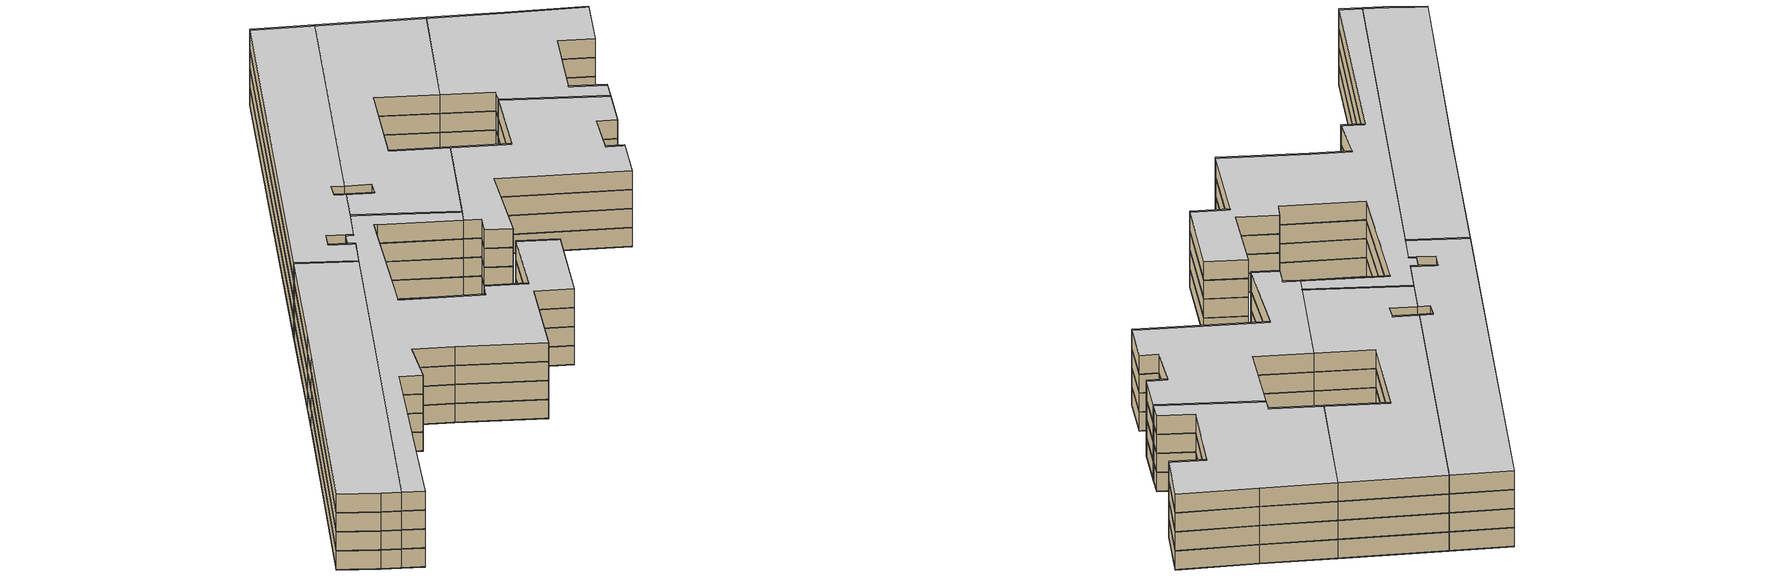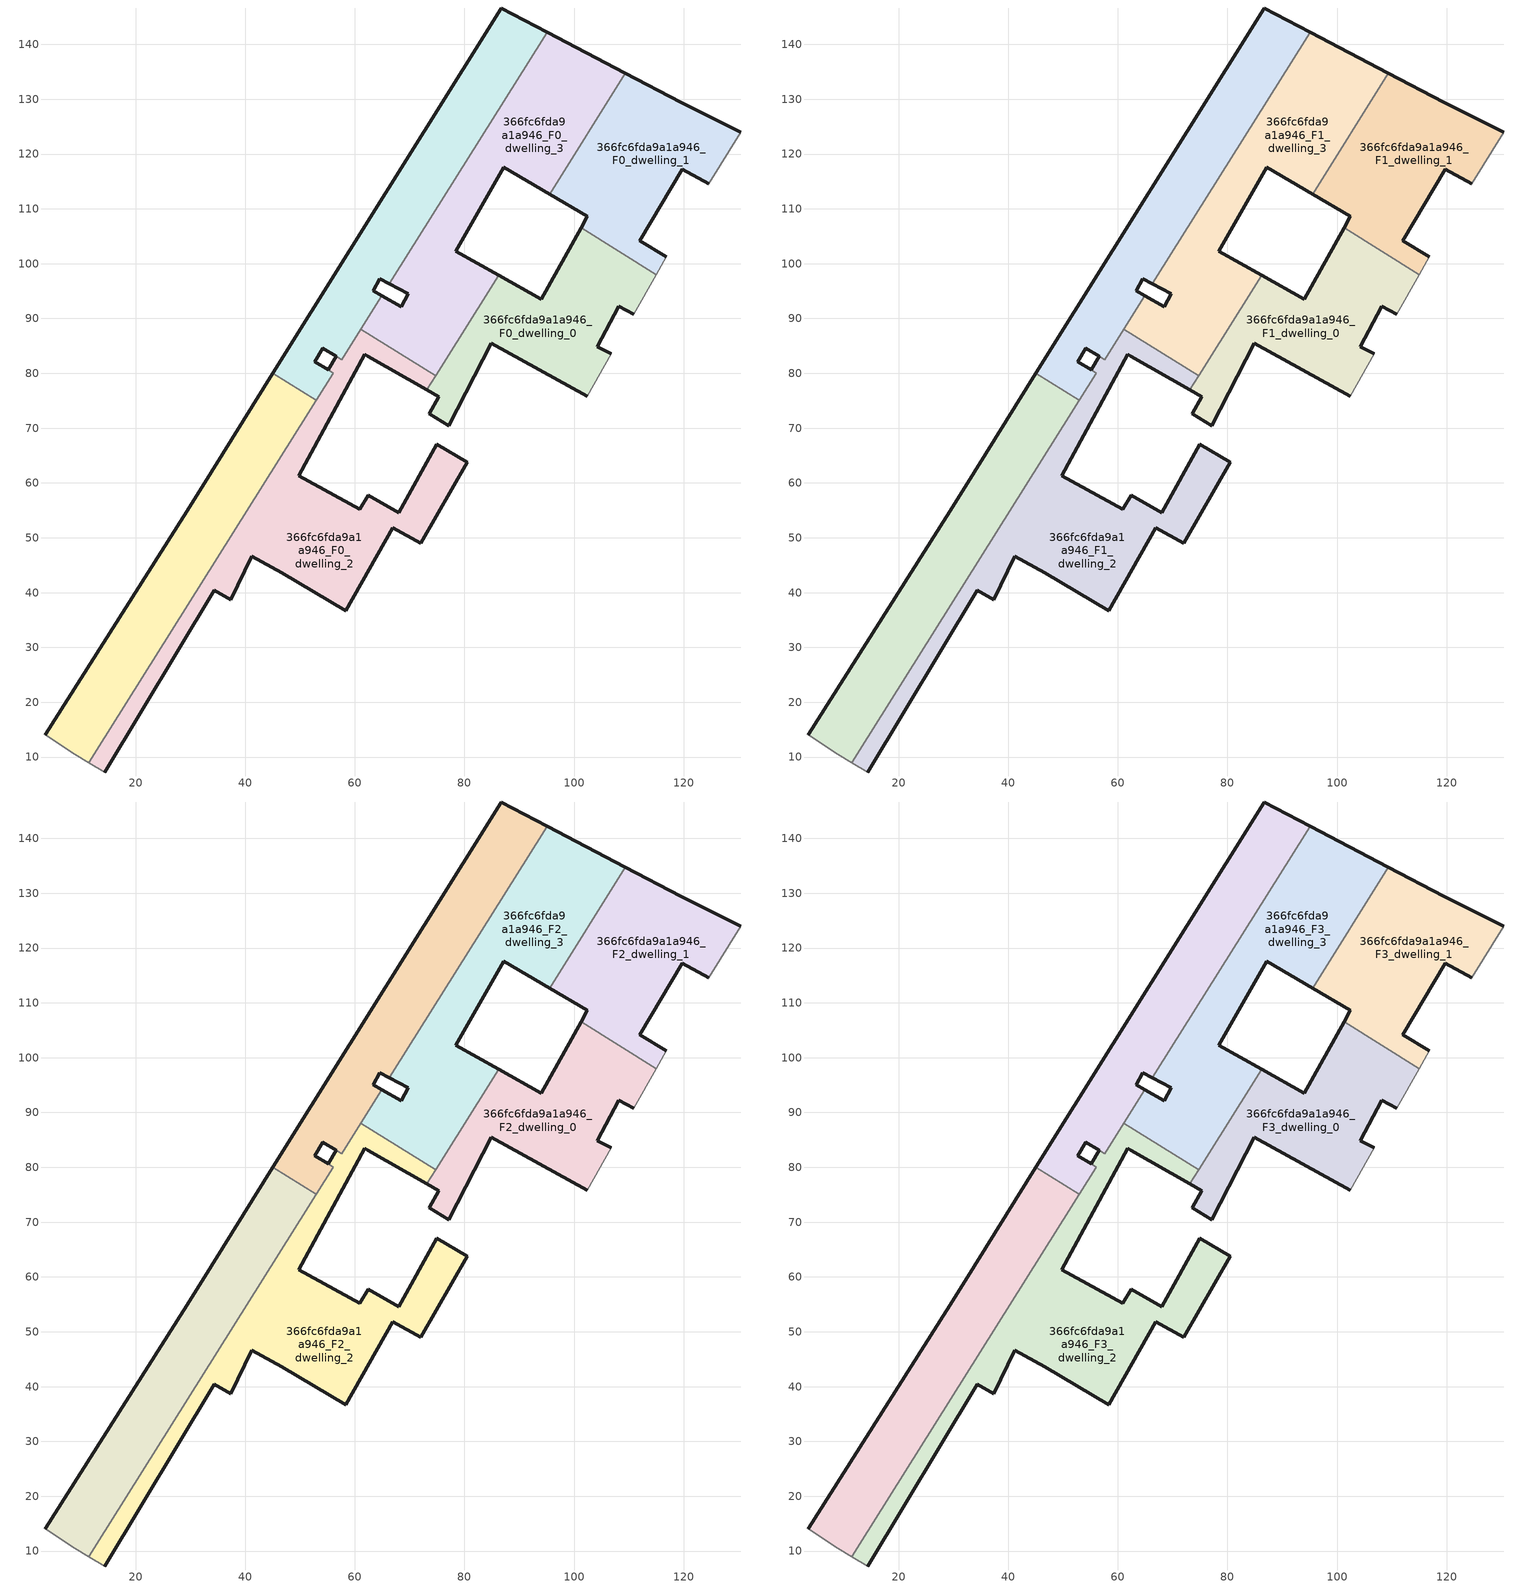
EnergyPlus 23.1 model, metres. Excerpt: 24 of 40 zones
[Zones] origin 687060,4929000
366fc6fda9a1a946_F0_dwelling_0
 floor ground (EU_floor_Construction): 102.37,75.82 106.75,83.54 104.24,84.87 108.16,92.24 110.87,90.8 114.95,97.99 101.26,106.58 93.97,93.53 86.23,97.88 73.11,76.96 75.34,75.68 73.54,72.61 77.11,70.46 84.87,85.52 z0
 wall outside (EU_wall_Construction): 102.37,75.82 84.87,85.52 77.11,70.46 73.54,72.61 75.34,75.68 73.11,76.96 / 86.23,97.88 93.97,93.53 101.26,106.58 / 110.87,90.8 108.16,92.24 104.24,84.87 106.75,83.54 z0:3
 wall adiabatic (EU_wall_Construction): 106.75,83.54 102.37,75.82 / 114.95,97.99 110.87,90.8 z0:3
 wall to 366fc6fda9a1a946_F0_dwelling_1 (EU_wall_Construction): 101.26,106.58 114.95,97.99 z0:3
 wall to 366fc6fda9a1a946_F0_dwelling_3 (EU_wall_Construction): 74.73,79.53 86.23,97.88 z0:3
 wall to 366fc6fda9a1a946_F0_dwelling_2 (EU_wall_Construction): 73.11,76.96 74.73,79.53 z0:3
366fc6fda9a1a946_F0_dwelling_1
 floor ground (EU_floor_Construction): 116.81,101.26 112.01,104.16 119.75,117.23 124.56,114.54 130.36,123.94 119.48,129.44 109.36,134.75 95.53,112.69 102.41,108.63 101.26,106.58 114.95,97.99 z0
 wall outside (EU_wall_Construction): 101.26,106.58 102.41,108.63 95.53,112.69 / 109.36,134.75 119.48,129.44 130.36,123.94 / 124.56,114.54 119.75,117.23 112.01,104.16 116.81,101.26 z0:3
 wall adiabatic (EU_wall_Construction): 116.81,101.26 114.95,97.99 / 130.36,123.94 124.56,114.54 z0:3
 wall to 366fc6fda9a1a946_F0_dwelling_3 (EU_wall_Construction): 95.53,112.69 109.36,134.75 z0:3
366fc6fda9a1a946_F0_dwelling_2
 floor ground (EU_floor_Construction): 58.32,36.71 66.91,51.87 72.06,49 80.48,63.76 74.99,67.01 68.05,54.58 62.5,57.72 60.9,55.23 49.74,61.33 61.83,83.43 62.35,83.13 73.11,76.96 74.73,79.53 61.12,88.07 57.62,82.49 56.65,83.08 55.15,80.62 56.09,80.05 11.51,8.98 14.43,7.28 34.36,40.42 37.41,38.66 41.25,46.64 46.72,43.63 z0
 wall outside (EU_wall_Construction): 55.15,80.62 56.65,83.08 / 73.11,76.96 62.35,83.13 61.83,83.43 49.74,61.33 60.9,55.23 62.5,57.72 68.05,54.58 74.99,67.01 80.48,63.76 72.06,49 66.91,51.87 58.32,36.71 46.72,43.63 41.25,46.64 37.41,38.66 34.36,40.42 14.43,7.28 z0:3
 wall adiabatic (EU_wall_Construction): 14.43,7.28 11.51,8.98 z0:3
 wall to 366fc6fda9a1a946_F0_dwelling_5 (EU_wall_Construction): 56.65,83.08 57.62,82.49 61.12,88.07 / 52.96,75.06 56.09,80.05 55.15,80.62 z0:3
 wall to 366fc6fda9a1a946_F0_dwelling_3 (EU_wall_Construction): 61.12,88.07 74.73,79.53 z0:3
 wall to 366fc6fda9a1a946_F0_dwelling_4 (EU_wall_Construction): 11.51,8.98 52.96,75.06 z0:3
366fc6fda9a1a946_F0_dwelling_3
 floor ground (EU_floor_Construction): 86.23,97.88 78.42,102.26 87.21,117.59 95.53,112.69 109.36,134.75 95.09,142.23 66.29,96.32 69.71,94.49 68.5,92.12 64.94,94.16 61.12,88.07 74.73,79.53 z0
 wall outside (EU_wall_Construction): 64.94,94.16 68.5,92.12 69.71,94.49 66.29,96.32 / 95.09,142.23 109.36,134.75 / 95.53,112.69 87.21,117.59 78.42,102.26 86.23,97.88 z0:3
 wall to 366fc6fda9a1a946_F0_dwelling_5 (EU_wall_Construction): 66.29,96.32 95.09,142.23 / 61.12,88.07 64.94,94.16 z0:3
366fc6fda9a1a946_F0_dwelling_4
 floor ground (EU_floor_Construction): 11.51,8.98 52.96,75.06 45.08,80.01 32.15,59.32 28.82,53.95 3.58,14.1 8.92,10.49 z0
 wall outside (EU_wall_Construction): 3.58,14.1 28.82,53.95 32.15,59.32 45.08,80.01 z0:3
 wall adiabatic (EU_wall_Construction): 11.51,8.98 8.92,10.49 3.58,14.1 z0:3
 wall to 366fc6fda9a1a946_F0_dwelling_5 (EU_wall_Construction): 45.08,80.01 52.96,75.06 z0:3
366fc6fda9a1a946_F0_dwelling_5
 floor ground (EU_floor_Construction): 64.94,94.16 63.37,95.07 64.52,97.26 66.29,96.32 95.09,142.23 86.71,146.63 45.08,80.01 52.96,75.06 56.09,80.05 52.66,82.14 54.16,84.61 57.62,82.49 z0
 wall outside (EU_wall_Construction): 45.08,80.01 86.71,146.63 95.09,142.23 / 66.29,96.32 64.52,97.26 63.37,95.07 64.94,94.16 / 56.64,83.09 54.16,84.61 52.66,82.14 55.15,80.63 z0:3; 56.64,83.09,3 56.65,83.08,0 56.64,83.09,0
366fc6fda9a1a946_F1_dwelling_0
 floor to 366fc6fda9a1a946_F0_dwelling_0 (EU_floor_Construction): 102.37,75.82 106.75,83.54 104.24,84.87 108.16,92.24 110.87,90.8 114.95,97.99 101.26,106.58 93.97,93.53 86.23,97.88 73.11,76.96 75.34,75.68 73.54,72.61 77.11,70.46 84.87,85.52 z3
 wall outside (EU_wall_Construction): 102.37,75.82 84.87,85.52 77.11,70.46 73.54,72.61 75.34,75.68 73.11,76.96 / 86.23,97.88 93.97,93.53 101.26,106.58 / 110.87,90.8 108.16,92.24 104.24,84.87 106.75,83.54 z3:6
 wall adiabatic (EU_wall_Construction): 106.75,83.54 102.37,75.82 / 114.95,97.99 110.87,90.8 z3:6
 wall to 366fc6fda9a1a946_F1_dwelling_1 (EU_wall_Construction): 101.26,106.58 114.95,97.99 z3:6
 wall to 366fc6fda9a1a946_F1_dwelling_3 (EU_wall_Construction): 74.73,79.53 86.23,97.88 z3:6
 wall to 366fc6fda9a1a946_F1_dwelling_2 (EU_wall_Construction): 73.11,76.96 74.73,79.53 z3:6
366fc6fda9a1a946_F1_dwelling_1
 floor to 366fc6fda9a1a946_F0_dwelling_1 (EU_floor_Construction): 116.81,101.26 112.01,104.16 119.75,117.23 124.56,114.54 130.36,123.94 119.48,129.44 109.36,134.75 95.53,112.69 102.41,108.63 101.26,106.58 114.95,97.99 z3
 wall outside (EU_wall_Construction): 101.26,106.58 102.41,108.63 95.53,112.69 / 109.36,134.75 119.48,129.44 130.36,123.94 / 124.56,114.54 119.75,117.23 112.01,104.16 116.81,101.26 z3:6
 wall adiabatic (EU_wall_Construction): 116.81,101.26 114.95,97.99 / 130.36,123.94 124.56,114.54 z3:6
 wall to 366fc6fda9a1a946_F1_dwelling_3 (EU_wall_Construction): 95.53,112.69 109.36,134.75 z3:6
366fc6fda9a1a946_F1_dwelling_2
 floor to 366fc6fda9a1a946_F0_dwelling_2 (EU_floor_Construction): 58.32,36.71 66.91,51.87 72.06,49 80.48,63.76 74.99,67.01 68.05,54.58 62.5,57.72 60.9,55.23 49.74,61.33 61.83,83.43 62.35,83.13 73.11,76.96 74.73,79.53 61.12,88.07 57.62,82.49 56.65,83.08 55.15,80.62 56.09,80.05 11.51,8.98 14.43,7.28 34.36,40.42 37.41,38.66 41.25,46.64 46.72,43.63 z3
 wall outside (EU_wall_Construction): 55.15,80.62 56.65,83.08 / 73.11,76.96 62.35,83.13 61.83,83.43 49.74,61.33 60.9,55.23 62.5,57.72 68.05,54.58 74.99,67.01 80.48,63.76 72.06,49 66.91,51.87 58.32,36.71 46.72,43.63 41.25,46.64 37.41,38.66 34.36,40.42 14.43,7.28 z3:6
 wall adiabatic (EU_wall_Construction): 14.43,7.28 11.51,8.98 z3:6
 wall to 366fc6fda9a1a946_F1_dwelling_5 (EU_wall_Construction): 56.65,83.08 57.62,82.49 61.12,88.07 / 52.96,75.06 56.09,80.05 55.15,80.62 z3:6
 wall to 366fc6fda9a1a946_F1_dwelling_3 (EU_wall_Construction): 61.12,88.07 74.73,79.53 z3:6
 wall to 366fc6fda9a1a946_F1_dwelling_4 (EU_wall_Construction): 11.51,8.98 52.96,75.06 z3:6
366fc6fda9a1a946_F1_dwelling_3
 floor to 366fc6fda9a1a946_F0_dwelling_3 (EU_floor_Construction): 86.23,97.88 78.42,102.26 87.21,117.59 95.53,112.69 109.36,134.75 95.09,142.23 66.29,96.32 69.71,94.49 68.5,92.12 64.94,94.16 61.12,88.07 74.73,79.53 z3
 wall outside (EU_wall_Construction): 64.94,94.16 68.5,92.12 69.71,94.49 66.29,96.32 / 95.09,142.23 109.36,134.75 / 95.53,112.69 87.21,117.59 78.42,102.26 86.23,97.88 z3:6
 wall to 366fc6fda9a1a946_F1_dwelling_5 (EU_wall_Construction): 66.29,96.32 95.09,142.23 / 61.12,88.07 64.94,94.16 z3:6
366fc6fda9a1a946_F1_dwelling_4
 floor to 366fc6fda9a1a946_F0_dwelling_4 (EU_floor_Construction): 11.51,8.98 52.96,75.06 45.08,80.01 32.15,59.32 28.82,53.95 3.58,14.1 8.92,10.49 z3
 wall outside (EU_wall_Construction): 3.58,14.1 28.82,53.95 32.15,59.32 45.08,80.01 z3:6
 wall adiabatic (EU_wall_Construction): 11.51,8.98 8.92,10.49 3.58,14.1 z3:6
 wall to 366fc6fda9a1a946_F1_dwelling_5 (EU_wall_Construction): 45.08,80.01 52.96,75.06 z3:6
366fc6fda9a1a946_F1_dwelling_5
 floor to 366fc6fda9a1a946_F0_dwelling_5 (EU_floor_Construction): 64.94,94.16 63.37,95.07 64.52,97.26 66.29,96.32 95.09,142.23 86.71,146.63 45.08,80.01 52.96,75.06 56.09,80.05 52.66,82.14 54.16,84.61 57.62,82.49 z3
 wall outside (EU_wall_Construction): 45.08,80.01 86.71,146.63 95.09,142.23 / 66.29,96.32 64.52,97.26 63.37,95.07 64.94,94.16 / 56.64,83.09 54.16,84.61 52.66,82.14 55.15,80.63 z3:6; 56.64,83.09,6 56.65,83.08,3 56.64,83.09,3
366fc6fda9a1a946_F2_dwelling_0
 floor to 366fc6fda9a1a946_F1_dwelling_0 (EU_floor_Construction): 102.37,75.82 106.75,83.54 104.24,84.87 108.16,92.24 110.87,90.8 114.95,97.99 101.26,106.58 93.97,93.53 86.23,97.88 73.11,76.96 75.34,75.68 73.54,72.61 77.11,70.46 84.87,85.52 z6
 wall outside (EU_wall_Construction): 102.37,75.82 84.87,85.52 77.11,70.46 73.54,72.61 75.34,75.68 73.11,76.96 / 86.23,97.88 93.97,93.53 101.26,106.58 / 110.87,90.8 108.16,92.24 104.24,84.87 106.75,83.54 z6:9
 wall adiabatic (EU_wall_Construction): 106.75,83.54 102.37,75.82 / 114.95,97.99 110.87,90.8 z6:9
 wall to 366fc6fda9a1a946_F2_dwelling_1 (EU_wall_Construction): 101.26,106.58 114.95,97.99 z6:9
 wall to 366fc6fda9a1a946_F2_dwelling_3 (EU_wall_Construction): 74.73,79.53 86.23,97.88 z6:9
 wall to 366fc6fda9a1a946_F2_dwelling_2 (EU_wall_Construction): 73.11,76.96 74.73,79.53 z6:9
366fc6fda9a1a946_F2_dwelling_1
 floor to 366fc6fda9a1a946_F1_dwelling_1 (EU_floor_Construction): 116.81,101.26 112.01,104.16 119.75,117.23 124.56,114.54 130.36,123.94 119.48,129.44 109.36,134.75 95.53,112.69 102.41,108.63 101.26,106.58 114.95,97.99 z6
 wall outside (EU_wall_Construction): 101.26,106.58 102.41,108.63 95.53,112.69 / 109.36,134.75 119.48,129.44 130.36,123.94 / 124.56,114.54 119.75,117.23 112.01,104.16 116.81,101.26 z6:9
 wall adiabatic (EU_wall_Construction): 116.81,101.26 114.95,97.99 / 130.36,123.94 124.56,114.54 z6:9
 wall to 366fc6fda9a1a946_F2_dwelling_3 (EU_wall_Construction): 95.53,112.69 109.36,134.75 z6:9
366fc6fda9a1a946_F2_dwelling_2
 floor to 366fc6fda9a1a946_F1_dwelling_2 (EU_floor_Construction): 58.32,36.71 66.91,51.87 72.06,49 80.48,63.76 74.99,67.01 68.05,54.58 62.5,57.72 60.9,55.23 49.74,61.33 61.83,83.43 62.35,83.13 73.11,76.96 74.73,79.53 61.12,88.07 57.62,82.49 56.65,83.08 55.15,80.62 56.09,80.05 11.51,8.98 14.43,7.28 34.36,40.42 37.41,38.66 41.25,46.64 46.72,43.63 z6
 wall outside (EU_wall_Construction): 55.15,80.62 56.65,83.08 / 73.11,76.96 62.35,83.13 61.83,83.43 49.74,61.33 60.9,55.23 62.5,57.72 68.05,54.58 74.99,67.01 80.48,63.76 72.06,49 66.91,51.87 58.32,36.71 46.72,43.63 41.25,46.64 37.41,38.66 34.36,40.42 14.43,7.28 z6:9
 wall adiabatic (EU_wall_Construction): 14.43,7.28 11.51,8.98 z6:9
 wall to 366fc6fda9a1a946_F2_dwelling_5 (EU_wall_Construction): 56.65,83.08 57.62,82.49 61.12,88.07 / 52.96,75.06 56.09,80.05 55.15,80.62 z6:9
 wall to 366fc6fda9a1a946_F2_dwelling_3 (EU_wall_Construction): 61.12,88.07 74.73,79.53 z6:9
 wall to 366fc6fda9a1a946_F2_dwelling_4 (EU_wall_Construction): 11.51,8.98 52.96,75.06 z6:9
366fc6fda9a1a946_F2_dwelling_3
 floor to 366fc6fda9a1a946_F1_dwelling_3 (EU_floor_Construction): 86.23,97.88 78.42,102.26 87.21,117.59 95.53,112.69 109.36,134.75 95.09,142.23 66.29,96.32 69.71,94.49 68.5,92.12 64.94,94.16 61.12,88.07 74.73,79.53 z6
 wall outside (EU_wall_Construction): 64.94,94.16 68.5,92.12 69.71,94.49 66.29,96.32 / 95.09,142.23 109.36,134.75 / 95.53,112.69 87.21,117.59 78.42,102.26 86.23,97.88 z6:9
 wall to 366fc6fda9a1a946_F2_dwelling_5 (EU_wall_Construction): 66.29,96.32 95.09,142.23 / 61.12,88.07 64.94,94.16 z6:9
366fc6fda9a1a946_F2_dwelling_4
 floor to 366fc6fda9a1a946_F1_dwelling_4 (EU_floor_Construction): 11.51,8.98 52.96,75.06 45.08,80.01 32.15,59.32 28.82,53.95 3.58,14.1 8.92,10.49 z6
 wall outside (EU_wall_Construction): 3.58,14.1 28.82,53.95 32.15,59.32 45.08,80.01 z6:9
 wall adiabatic (EU_wall_Construction): 11.51,8.98 8.92,10.49 3.58,14.1 z6:9
 wall to 366fc6fda9a1a946_F2_dwelling_5 (EU_wall_Construction): 45.08,80.01 52.96,75.06 z6:9
366fc6fda9a1a946_F2_dwelling_5
 floor to 366fc6fda9a1a946_F1_dwelling_5 (EU_floor_Construction): 64.94,94.16 63.37,95.07 64.52,97.26 66.29,96.32 95.09,142.23 86.71,146.63 45.08,80.01 52.96,75.06 56.09,80.05 52.66,82.14 54.16,84.61 57.62,82.49 z6
 wall outside (EU_wall_Construction): 45.08,80.01 86.71,146.63 95.09,142.23 / 66.29,96.32 64.52,97.26 63.37,95.07 64.94,94.16 / 56.64,83.09 54.16,84.61 52.66,82.14 55.15,80.63 z6:9; 56.64,83.09,9 56.65,83.08,6 56.64,83.09,6
366fc6fda9a1a946_F3_dwelling_0
 floor to 366fc6fda9a1a946_F2_dwelling_0 (EU_floor_Construction): 102.37,75.82 106.75,83.54 104.24,84.87 108.16,92.24 110.87,90.8 114.95,97.99 101.26,106.58 93.97,93.53 86.23,97.88 73.11,76.96 75.34,75.68 73.54,72.61 77.11,70.46 84.87,85.52 z9
 wall outside (EU_wall_Construction): 102.37,75.82 84.87,85.52 77.11,70.46 73.54,72.61 75.34,75.68 73.11,76.96 / 86.23,97.88 93.97,93.53 101.26,106.58 / 110.87,90.8 108.16,92.24 104.24,84.87 106.75,83.54 z9:12
 wall adiabatic (EU_wall_Construction): 106.75,83.54 102.37,75.82 / 114.95,97.99 110.87,90.8 z9:12
 wall to 366fc6fda9a1a946_F3_dwelling_1 (EU_wall_Construction): 101.26,106.58 114.95,97.99 z9:12
 wall to 366fc6fda9a1a946_F3_dwelling_3 (EU_wall_Construction): 74.73,79.53 86.23,97.88 z9:12
 wall to 366fc6fda9a1a946_F3_dwelling_2 (EU_wall_Construction): 73.11,76.96 74.73,79.53 z9:12
 ceiling to 366fc6fda9a1a946_F4_dwelling_0 (EU_floor_Construction): 114.95,97.99 110.87,90.8 108.16,92.24 104.24,84.87 106.75,83.54 102.37,75.82 84.87,85.52 77.11,70.46 73.54,72.61 75.34,75.68 73.11,76.96 86.23,97.88 93.97,93.53 101.26,106.58 z12
366fc6fda9a1a946_F3_dwelling_1
 floor to 366fc6fda9a1a946_F2_dwelling_1 (EU_floor_Construction): 116.81,101.26 112.01,104.16 119.75,117.23 124.56,114.54 130.36,123.94 119.48,129.44 109.36,134.75 95.53,112.69 102.41,108.63 101.26,106.58 114.95,97.99 z9
 wall outside (EU_wall_Construction): 101.26,106.58 102.41,108.63 95.53,112.69 / 109.36,134.75 119.48,129.44 130.36,123.94 / 124.56,114.54 119.75,117.23 112.01,104.16 116.81,101.26 z9:12
 wall adiabatic (EU_wall_Construction): 116.81,101.26 114.95,97.99 / 130.36,123.94 124.56,114.54 z9:12
 wall to 366fc6fda9a1a946_F3_dwelling_3 (EU_wall_Construction): 95.53,112.69 109.36,134.75 z9:12
 ceiling to 366fc6fda9a1a946_F4_dwelling_1 (EU_floor_Construction): 130.36,123.94 124.56,114.54 119.75,117.23 112.01,104.16 116.81,101.26 114.95,97.99 101.26,106.58 102.41,108.63 95.53,112.69 109.36,134.75 119.48,129.44 z12
366fc6fda9a1a946_F3_dwelling_2
 floor to 366fc6fda9a1a946_F2_dwelling_2 (EU_floor_Construction): 58.32,36.71 66.91,51.87 72.06,49 80.48,63.76 74.99,67.01 68.05,54.58 62.5,57.72 60.9,55.23 49.74,61.33 61.83,83.43 62.35,83.13 73.11,76.96 74.73,79.53 61.12,88.07 57.62,82.49 56.65,83.08 55.15,80.62 56.09,80.05 11.51,8.98 14.43,7.28 34.36,40.42 37.41,38.66 41.25,46.64 46.72,43.63 z9
 wall outside (EU_wall_Construction): 55.15,80.62 56.65,83.08 / 73.11,76.96 62.35,83.13 61.83,83.43 49.74,61.33 60.9,55.23 62.5,57.72 68.05,54.58 74.99,67.01 80.48,63.76 72.06,49 66.91,51.87 58.32,36.71 46.72,43.63 41.25,46.64 37.41,38.66 34.36,40.42 14.43,7.28 z9:12
 wall adiabatic (EU_wall_Construction): 14.43,7.28 11.51,8.98 z9:12
 wall to 366fc6fda9a1a946_F3_dwelling_5 (EU_wall_Construction): 56.65,83.08 57.62,82.49 61.12,88.07 / 52.96,75.06 56.09,80.05 55.15,80.62 z9:12
 wall to 366fc6fda9a1a946_F3_dwelling_3 (EU_wall_Construction): 61.12,88.07 74.73,79.53 z9:12
 wall to 366fc6fda9a1a946_F3_dwelling_4 (EU_wall_Construction): 11.51,8.98 52.96,75.06 z9:12
 ceiling to 366fc6fda9a1a946_F4_dwelling_2 (EU_floor_Construction): 74.73,79.53 73.11,76.96 62.35,83.13 61.83,83.43 49.74,61.33 60.9,55.23 62.5,57.72 68.05,54.58 74.99,67.01 80.48,63.76 72.06,49 66.91,51.87 58.32,36.71 46.72,43.63 41.25,46.64 37.41,38.66 34.36,40.42 14.43,7.28 11.51,8.98 56.09,80.05 55.15,80.62 56.65,83.08 57.62,82.49 61.12,88.07 z12
366fc6fda9a1a946_F3_dwelling_3
 floor to 366fc6fda9a1a946_F2_dwelling_3 (EU_floor_Construction): 86.23,97.88 78.42,102.26 87.21,117.59 95.53,112.69 109.36,134.75 95.09,142.23 66.29,96.32 69.71,94.49 68.5,92.12 64.94,94.16 61.12,88.07 74.73,79.53 z9
 wall outside (EU_wall_Construction): 64.94,94.16 68.5,92.12 69.71,94.49 66.29,96.32 / 95.09,142.23 109.36,134.75 / 95.53,112.69 87.21,117.59 78.42,102.26 86.23,97.88 z9:12
 wall to 366fc6fda9a1a946_F3_dwelling_5 (EU_wall_Construction): 66.29,96.32 95.09,142.23 / 61.12,88.07 64.94,94.16 z9:12
 ceiling to 366fc6fda9a1a946_F4_dwelling_3 (EU_floor_Construction): 109.36,134.75 95.53,112.69 87.21,117.59 78.42,102.26 86.23,97.88 74.73,79.53 61.12,88.07 64.94,94.16 68.5,92.12 69.71,94.49 66.29,96.32 95.09,142.23 z12
366fc6fda9a1a946_F3_dwelling_4
 floor to 366fc6fda9a1a946_F2_dwelling_4 (EU_floor_Construction): 11.51,8.98 52.96,75.06 45.08,80.01 32.15,59.32 28.82,53.95 3.58,14.1 8.92,10.49 z9
 wall outside (EU_wall_Construction): 3.58,14.1 28.82,53.95 32.15,59.32 45.08,80.01 z9:12
 wall adiabatic (EU_wall_Construction): 11.51,8.98 8.92,10.49 3.58,14.1 z9:12
 wall to 366fc6fda9a1a946_F3_dwelling_5 (EU_wall_Construction): 45.08,80.01 52.96,75.06 z9:12
 ceiling to 366fc6fda9a1a946_F4_dwelling_4 (EU_floor_Construction): 52.96,75.06 11.51,8.98 8.92,10.49 3.58,14.1 28.82,53.95 32.15,59.32 45.08,80.01 z12
366fc6fda9a1a946_F3_dwelling_5
 floor to 366fc6fda9a1a946_F2_dwelling_5 (EU_floor_Construction): 64.94,94.16 63.37,95.07 64.52,97.26 66.29,96.32 95.09,142.23 86.71,146.63 45.08,80.01 52.96,75.06 56.09,80.05 52.66,82.14 54.16,84.61 57.62,82.49 z9
 wall outside (EU_wall_Construction): 45.08,80.01 86.71,146.63 95.09,142.23 / 66.29,96.32 64.52,97.26 63.37,95.07 64.94,94.16 / 56.64,83.09 54.16,84.61 52.66,82.14 55.15,80.63 z9:12; 56.64,83.09,12 56.65,83.08,9 56.64,83.09,9
 ceiling to 366fc6fda9a1a946_F4_dwelling_5 (EU_floor_Construction): 95.09,142.23 66.29,96.32 64.52,97.26 63.37,95.07 64.94,94.16 57.62,82.49 54.16,84.61 52.66,82.14 56.09,80.05 52.96,75.06 45.08,80.01 86.71,146.63 z12
[Building]
EU S2 Campaign: North Axis=0; Terrain=City; Solar Distribution=FullExterior
[Site:Location]
Bologna: Latitude=44.5; Longitude=11.25; Time Zone=1; Elevation=37
[SizingPeriod:WeatherFileDays]
AnnualSizingPeriod: Begin Month=1; Begin Day of Month=1; End Month=12; End Day of Month=31; Day of Week for Start Day=Monday; Use Weather File Daylight Saving Period=No; Use Weather File Rain and Snow Indicators=No
[MATERIAL]
EU_InternalMass_Material: Roughness=MediumRough; Thickness=0.1; Conductivity=1; Density=1800; Specific Heat=900; Thermal Absorptance=0.9; Solar Absorptance=0.7; Visible Absorptance=0.7
[MATERIAL:NOMASS] Roughness=MediumRough; Thermal Absorptance=0.9; Solar Absorptance=0.7; Visible Absorptance=0.7
Name | Thermal Resistance
EU_wall_NoMass | 0.890213
EU_floor_NoMass | 0.79516
[CONSTRUCTION]
EU_wall_Construction: EU_wall_NoMass
EU_floor_Construction: EU_floor_NoMass
EU_InternalMass_Construction: EU_InternalMass_Material
[ZONE] Type=1; Multiplier=1; Ceiling Height=autocalculate; Floor Area=autocalculate; Part of Total Floor Area=Yes
Name | Volume
366fc6fda9a1a946_F0_dwelling_0; 366fc6fda9a1a946_F1_dwelling_0; 366fc6fda9a1a946_F2_dwelling_0; 366fc6fda9a1a946_F3_dwelling_0 | 1770.4
366fc6fda9a1a946_F0_dwelling_1; 366fc6fda9a1a946_F1_dwelling_1; 366fc6fda9a1a946_F2_dwelling_1; 366fc6fda9a1a946_F3_dwelling_1 | 1770.33
366fc6fda9a1a946_F0_dwelling_2; 366fc6fda9a1a946_F1_dwelling_2; 366fc6fda9a1a946_F2_dwelling_2; 366fc6fda9a1a946_F3_dwelling_2 | 2599.56
366fc6fda9a1a946_F0_dwelling_3; 366fc6fda9a1a946_F1_dwelling_3; 366fc6fda9a1a946_F2_dwelling_3; 366fc6fda9a1a946_F3_dwelling_3 | 2589.86
366fc6fda9a1a946_F0_dwelling_4; 366fc6fda9a1a946_F1_dwelling_4; 366fc6fda9a1a946_F2_dwelling_4; 366fc6fda9a1a946_F3_dwelling_4 | 2180.08
366fc6fda9a1a946_F0_dwelling_5; 366fc6fda9a1a946_F1_dwelling_5; 366fc6fda9a1a946_F2_dwelling_5; 366fc6fda9a1a946_F3_dwelling_5 | 2170.34
[INTERNALMASS] Construction=EU_InternalMass_Construction
Name | Zone or ZoneList | Surface Area
366fc6fda9a1a946_F0_dwelling_0_EU_InternalMass | 366fc6fda9a1a946_F0_dwelling_0 | 590.134
366fc6fda9a1a946_F0_dwelling_1_EU_InternalMass | 366fc6fda9a1a946_F0_dwelling_1 | 590.109
366fc6fda9a1a946_F0_dwelling_2_EU_InternalMass | 366fc6fda9a1a946_F0_dwelling_2 | 866.524
366fc6fda9a1a946_F0_dwelling_3_EU_InternalMass | 366fc6fda9a1a946_F0_dwelling_3 | 863.285
366fc6fda9a1a946_F0_dwelling_4_EU_InternalMass | 366fc6fda9a1a946_F0_dwelling_4 | 726.693
366fc6fda9a1a946_F0_dwelling_5_EU_InternalMass | 366fc6fda9a1a946_F0_dwelling_5 | 723.445
366fc6fda9a1a946_F1_dwelling_0_EU_InternalMass | 366fc6fda9a1a946_F1_dwelling_0 | 590.134
366fc6fda9a1a946_F1_dwelling_1_EU_InternalMass | 366fc6fda9a1a946_F1_dwelling_1 | 590.109
366fc6fda9a1a946_F1_dwelling_2_EU_InternalMass | 366fc6fda9a1a946_F1_dwelling_2 | 866.524
366fc6fda9a1a946_F1_dwelling_3_EU_InternalMass | 366fc6fda9a1a946_F1_dwelling_3 | 863.285
366fc6fda9a1a946_F1_dwelling_4_EU_InternalMass | 366fc6fda9a1a946_F1_dwelling_4 | 726.693
366fc6fda9a1a946_F1_dwelling_5_EU_InternalMass | 366fc6fda9a1a946_F1_dwelling_5 | 723.445
366fc6fda9a1a946_F2_dwelling_0_EU_InternalMass | 366fc6fda9a1a946_F2_dwelling_0 | 590.134
366fc6fda9a1a946_F2_dwelling_1_EU_InternalMass | 366fc6fda9a1a946_F2_dwelling_1 | 590.109
366fc6fda9a1a946_F2_dwelling_2_EU_InternalMass | 366fc6fda9a1a946_F2_dwelling_2 | 866.524
366fc6fda9a1a946_F2_dwelling_3_EU_InternalMass | 366fc6fda9a1a946_F2_dwelling_3 | 863.285
366fc6fda9a1a946_F2_dwelling_4_EU_InternalMass | 366fc6fda9a1a946_F2_dwelling_4 | 726.693
366fc6fda9a1a946_F2_dwelling_5_EU_InternalMass | 366fc6fda9a1a946_F2_dwelling_5 | 723.445
366fc6fda9a1a946_F3_dwelling_0_EU_InternalMass | 366fc6fda9a1a946_F3_dwelling_0 | 590.134
366fc6fda9a1a946_F3_dwelling_1_EU_InternalMass | 366fc6fda9a1a946_F3_dwelling_1 | 590.109
366fc6fda9a1a946_F3_dwelling_2_EU_InternalMass | 366fc6fda9a1a946_F3_dwelling_2 | 866.524
366fc6fda9a1a946_F3_dwelling_3_EU_InternalMass | 366fc6fda9a1a946_F3_dwelling_3 | 863.285
366fc6fda9a1a946_F3_dwelling_4_EU_InternalMass | 366fc6fda9a1a946_F3_dwelling_4 | 726.693
366fc6fda9a1a946_F3_dwelling_5_EU_InternalMass | 366fc6fda9a1a946_F3_dwelling_5 | 723.445
[OTHEREQUIPMENT] Fuel Type=Electricity; Design Level Calculation Method=Watts/Area; Power per Zone Floor Area=1; Fraction Latent=0; Fraction Radiant=0; Fraction Lost=0; Carbon Dioxide Generation Rate=0; EndUse Subcategory=EU_Step8_InternalGains
Name | Zone or ZoneList or Space or SpaceList | Schedule
EU_Step8_InternalGain_366fc6fda9a1a946_F0_dwelling_0_f000 | 366fc6fda9a1a946_F0_dwelling_0 | EU_Step8_GainSchedule_366fc6fda9a1a946_F0_dwelling_0_f000
EU_Step8_InternalGain_366fc6fda9a1a946_F0_dwelling_1_f000 | 366fc6fda9a1a946_F0_dwelling_1 | EU_Step8_GainSchedule_366fc6fda9a1a946_F0_dwelling_1_f000
EU_Step8_InternalGain_366fc6fda9a1a946_F0_dwelling_2_f000 | 366fc6fda9a1a946_F0_dwelling_2 | EU_Step8_GainSchedule_366fc6fda9a1a946_F0_dwelling_2_f000
EU_Step8_InternalGain_366fc6fda9a1a946_F0_dwelling_3_f000 | 366fc6fda9a1a946_F0_dwelling_3 | EU_Step8_GainSchedule_366fc6fda9a1a946_F0_dwelling_3_f000
EU_Step8_InternalGain_366fc6fda9a1a946_F0_dwelling_4_f000 | 366fc6fda9a1a946_F0_dwelling_4 | EU_Step8_GainSchedule_366fc6fda9a1a946_F0_dwelling_4_f000
EU_Step8_InternalGain_366fc6fda9a1a946_F0_dwelling_5_f000 | 366fc6fda9a1a946_F0_dwelling_5 | EU_Step8_GainSchedule_366fc6fda9a1a946_F0_dwelling_5_f000
EU_Step8_InternalGain_366fc6fda9a1a946_F1_dwelling_0_f000 | 366fc6fda9a1a946_F1_dwelling_0 | EU_Step8_GainSchedule_366fc6fda9a1a946_F1_dwelling_0_f000
EU_Step8_InternalGain_366fc6fda9a1a946_F1_dwelling_1_f000 | 366fc6fda9a1a946_F1_dwelling_1 | EU_Step8_GainSchedule_366fc6fda9a1a946_F1_dwelling_1_f000
EU_Step8_InternalGain_366fc6fda9a1a946_F1_dwelling_2_f000 | 366fc6fda9a1a946_F1_dwelling_2 | EU_Step8_GainSchedule_366fc6fda9a1a946_F1_dwelling_2_f000
EU_Step8_InternalGain_366fc6fda9a1a946_F1_dwelling_3_f000 | 366fc6fda9a1a946_F1_dwelling_3 | EU_Step8_GainSchedule_366fc6fda9a1a946_F1_dwelling_3_f000
EU_Step8_InternalGain_366fc6fda9a1a946_F1_dwelling_4_f000 | 366fc6fda9a1a946_F1_dwelling_4 | EU_Step8_GainSchedule_366fc6fda9a1a946_F1_dwelling_4_f000
EU_Step8_InternalGain_366fc6fda9a1a946_F1_dwelling_5_f000 | 366fc6fda9a1a946_F1_dwelling_5 | EU_Step8_GainSchedule_366fc6fda9a1a946_F1_dwelling_5_f000
EU_Step8_InternalGain_366fc6fda9a1a946_F2_dwelling_0_f000 | 366fc6fda9a1a946_F2_dwelling_0 | EU_Step8_GainSchedule_366fc6fda9a1a946_F2_dwelling_0_f000
EU_Step8_InternalGain_366fc6fda9a1a946_F2_dwelling_1_f000 | 366fc6fda9a1a946_F2_dwelling_1 | EU_Step8_GainSchedule_366fc6fda9a1a946_F2_dwelling_1_f000
EU_Step8_InternalGain_366fc6fda9a1a946_F2_dwelling_2_f000 | 366fc6fda9a1a946_F2_dwelling_2 | EU_Step8_GainSchedule_366fc6fda9a1a946_F2_dwelling_2_f000
EU_Step8_InternalGain_366fc6fda9a1a946_F2_dwelling_3_f000 | 366fc6fda9a1a946_F2_dwelling_3 | EU_Step8_GainSchedule_366fc6fda9a1a946_F2_dwelling_3_f000
EU_Step8_InternalGain_366fc6fda9a1a946_F2_dwelling_4_f000 | 366fc6fda9a1a946_F2_dwelling_4 | EU_Step8_GainSchedule_366fc6fda9a1a946_F2_dwelling_4_f000
EU_Step8_InternalGain_366fc6fda9a1a946_F2_dwelling_5_f000 | 366fc6fda9a1a946_F2_dwelling_5 | EU_Step8_GainSchedule_366fc6fda9a1a946_F2_dwelling_5_f000
EU_Step8_InternalGain_366fc6fda9a1a946_F3_dwelling_0_f000 | 366fc6fda9a1a946_F3_dwelling_0 | EU_Step8_GainSchedule_366fc6fda9a1a946_F3_dwelling_0_f000
EU_Step8_InternalGain_366fc6fda9a1a946_F3_dwelling_1_f000 | 366fc6fda9a1a946_F3_dwelling_1 | EU_Step8_GainSchedule_366fc6fda9a1a946_F3_dwelling_1_f000
EU_Step8_InternalGain_366fc6fda9a1a946_F3_dwelling_2_f000 | 366fc6fda9a1a946_F3_dwelling_2 | EU_Step8_GainSchedule_366fc6fda9a1a946_F3_dwelling_2_f000
EU_Step8_InternalGain_366fc6fda9a1a946_F3_dwelling_3_f000 | 366fc6fda9a1a946_F3_dwelling_3 | EU_Step8_GainSchedule_366fc6fda9a1a946_F3_dwelling_3_f000
EU_Step8_InternalGain_366fc6fda9a1a946_F3_dwelling_4_f000 | 366fc6fda9a1a946_F3_dwelling_4 | EU_Step8_GainSchedule_366fc6fda9a1a946_F3_dwelling_4_f000
EU_Step8_InternalGain_366fc6fda9a1a946_F3_dwelling_5_f000 | 366fc6fda9a1a946_F3_dwelling_5 | EU_Step8_GainSchedule_366fc6fda9a1a946_F3_dwelling_5_f000
[ZONEVENTILATION:DESIGNFLOWRATE] Schedule=EU_AlwaysOn; Design Flow Rate Calculation Method=AirChanges/Hour; Air Changes per Hour=0.718634; Ventilation Type=Natural; Fan Pressure Rise=0; Fan Total Efficiency=1; Constant Term Coefficient=1; Temperature Term Coefficient=0; Velocity Term Coefficient=0; Velocity Squared Term Coefficient=0; Minimum Indoor Temperature=-100; Maximum Indoor Temperature=100; Delta Temperature=-100; Minimum Outdoor Temperature=-100; Maximum Outdoor Temperature=100; Maximum Wind Speed=40
Name | Zone or ZoneList or Space or SpaceList
EU_ConstantAir_366fc6fda9a1a946_F0_dwelling_0 | 366fc6fda9a1a946_F0_dwelling_0
EU_ConstantAir_366fc6fda9a1a946_F0_dwelling_1 | 366fc6fda9a1a946_F0_dwelling_1
EU_ConstantAir_366fc6fda9a1a946_F0_dwelling_2 | 366fc6fda9a1a946_F0_dwelling_2
EU_ConstantAir_366fc6fda9a1a946_F0_dwelling_3 | 366fc6fda9a1a946_F0_dwelling_3
EU_ConstantAir_366fc6fda9a1a946_F0_dwelling_4 | 366fc6fda9a1a946_F0_dwelling_4
EU_ConstantAir_366fc6fda9a1a946_F0_dwelling_5 | 366fc6fda9a1a946_F0_dwelling_5
EU_ConstantAir_366fc6fda9a1a946_F1_dwelling_0 | 366fc6fda9a1a946_F1_dwelling_0
EU_ConstantAir_366fc6fda9a1a946_F1_dwelling_1 | 366fc6fda9a1a946_F1_dwelling_1
EU_ConstantAir_366fc6fda9a1a946_F1_dwelling_2 | 366fc6fda9a1a946_F1_dwelling_2
EU_ConstantAir_366fc6fda9a1a946_F1_dwelling_3 | 366fc6fda9a1a946_F1_dwelling_3
EU_ConstantAir_366fc6fda9a1a946_F1_dwelling_4 | 366fc6fda9a1a946_F1_dwelling_4
EU_ConstantAir_366fc6fda9a1a946_F1_dwelling_5 | 366fc6fda9a1a946_F1_dwelling_5
EU_ConstantAir_366fc6fda9a1a946_F2_dwelling_0 | 366fc6fda9a1a946_F2_dwelling_0
EU_ConstantAir_366fc6fda9a1a946_F2_dwelling_1 | 366fc6fda9a1a946_F2_dwelling_1
EU_ConstantAir_366fc6fda9a1a946_F2_dwelling_2 | 366fc6fda9a1a946_F2_dwelling_2
EU_ConstantAir_366fc6fda9a1a946_F2_dwelling_3 | 366fc6fda9a1a946_F2_dwelling_3
EU_ConstantAir_366fc6fda9a1a946_F2_dwelling_4 | 366fc6fda9a1a946_F2_dwelling_4
EU_ConstantAir_366fc6fda9a1a946_F2_dwelling_5 | 366fc6fda9a1a946_F2_dwelling_5
EU_ConstantAir_366fc6fda9a1a946_F3_dwelling_0 | 366fc6fda9a1a946_F3_dwelling_0
EU_ConstantAir_366fc6fda9a1a946_F3_dwelling_1 | 366fc6fda9a1a946_F3_dwelling_1
EU_ConstantAir_366fc6fda9a1a946_F3_dwelling_2 | 366fc6fda9a1a946_F3_dwelling_2
EU_ConstantAir_366fc6fda9a1a946_F3_dwelling_3 | 366fc6fda9a1a946_F3_dwelling_3
EU_ConstantAir_366fc6fda9a1a946_F3_dwelling_4 | 366fc6fda9a1a946_F3_dwelling_4
EU_ConstantAir_366fc6fda9a1a946_F3_dwelling_5 | 366fc6fda9a1a946_F3_dwelling_5
[HVACTEMPLATE:THERMOSTAT] Constant Heating Setpoint=20; Constant Cooling Setpoint=50
EU_HeatOnly_366fc6fda9a1a946_F0_dwelling_0; EU_HeatOnly_366fc6fda9a1a946_F0_dwelling_1; EU_HeatOnly_366fc6fda9a1a946_F0_dwelling_2; EU_HeatOnly_366fc6fda9a1a946_F0_dwelling_3; EU_HeatOnly_366fc6fda9a1a946_F0_dwelling_4; EU_HeatOnly_366fc6fda9a1a946_F0_dwelling_5; EU_HeatOnly_366fc6fda9a1a946_F1_dwelling_0; EU_HeatOnly_366fc6fda9a1a946_F1_dwelling_1; EU_HeatOnly_366fc6fda9a1a946_F1_dwelling_2; EU_HeatOnly_366fc6fda9a1a946_F1_dwelling_3; EU_HeatOnly_366fc6fda9a1a946_F1_dwelling_4; EU_HeatOnly_366fc6fda9a1a946_F1_dwelling_5; EU_HeatOnly_366fc6fda9a1a946_F2_dwelling_0; EU_HeatOnly_366fc6fda9a1a946_F2_dwelling_1; EU_HeatOnly_366fc6fda9a1a946_F2_dwelling_2; EU_HeatOnly_366fc6fda9a1a946_F2_dwelling_3; EU_HeatOnly_366fc6fda9a1a946_F2_dwelling_4; EU_HeatOnly_366fc6fda9a1a946_F2_dwelling_5; EU_HeatOnly_366fc6fda9a1a946_F3_dwelling_0; EU_HeatOnly_366fc6fda9a1a946_F3_dwelling_1; EU_HeatOnly_366fc6fda9a1a946_F3_dwelling_2; EU_HeatOnly_366fc6fda9a1a946_F3_dwelling_3; EU_HeatOnly_366fc6fda9a1a946_F3_dwelling_4; EU_HeatOnly_366fc6fda9a1a946_F3_dwelling_5; EU_HeatOnly_366fc6fda9a1a946_F4_dwelling_0; EU_HeatOnly_366fc6fda9a1a946_F4_dwelling_1; EU_HeatOnly_366fc6fda9a1a946_F4_dwelling_2; EU_HeatOnly_366fc6fda9a1a946_F4_dwelling_3; EU_HeatOnly_366fc6fda9a1a946_F4_dwelling_4; EU_HeatOnly_366fc6fda9a1a946_F4_dwelling_5; EU_HeatOnly_366fc6fda9a1a946_F5_dwelling_0; EU_HeatOnly_366fc6fda9a1a946_F5_dwelling_1; EU_HeatOnly_366fc6fda9a1a946_F5_dwelling_2; EU_HeatOnly_366fc6fda9a1a946_F5_dwelling_3; EU_HeatOnly_366fc6fda9a1a946_F5_dwelling_4; EU_HeatOnly_366fc6fda9a1a946_F6_dwelling_0; EU_HeatOnly_366fc6fda9a1a946_F6_dwelling_1; EU_HeatOnly_366fc6fda9a1a946_F6_dwelling_2; EU_HeatOnly_366fc6fda9a1a946_F6_dwelling_3; EU_HeatOnly_366fc6fda9a1a946_F6_dwelling_4
[HVACTEMPLATE:ZONE:IDEALLOADSAIRSYSTEM] System Availability Schedule=EU_AlwaysOn; Maximum Heating Supply Air Temperature=50; Minimum Cooling Supply Air Temperature=13; Maximum Heating Supply Air Humidity Ratio=0.0156; Minimum Cooling Supply Air Humidity Ratio=0.0077; Heating Limit=NoLimit; Cooling Limit=NoLimit; Heating Availability Schedule=EU_AlwaysOn; Cooling Availability Schedule=EU_CoolingOff; Dehumidification Control Type=ConstantSensibleHeatRatio; Cooling Sensible Heat Ratio=0.7; Dehumidification Setpoint=60; Humidification Control Type=None; Humidification Setpoint=30; Outdoor Air Method=None; Outdoor Air Flow Rate per Person=0.00944; Outdoor Air Flow Rate per Zone Floor Area=0; Outdoor Air Flow Rate per Zone=0; Demand Controlled Ventilation Type=None; Outdoor Air Economizer Type=NoEconomizer; Heat Recovery Type=None; Sensible Heat Recovery Effectiveness=0.7; Latent Heat Recovery Effectiveness=0.65
Name | Template Thermostat
366fc6fda9a1a946_F0_dwelling_0 | EU_HeatOnly_366fc6fda9a1a946_F0_dwelling_0
366fc6fda9a1a946_F0_dwelling_1 | EU_HeatOnly_366fc6fda9a1a946_F0_dwelling_1
366fc6fda9a1a946_F0_dwelling_2 | EU_HeatOnly_366fc6fda9a1a946_F0_dwelling_2
366fc6fda9a1a946_F0_dwelling_3 | EU_HeatOnly_366fc6fda9a1a946_F0_dwelling_3
366fc6fda9a1a946_F0_dwelling_4 | EU_HeatOnly_366fc6fda9a1a946_F0_dwelling_4
366fc6fda9a1a946_F0_dwelling_5 | EU_HeatOnly_366fc6fda9a1a946_F0_dwelling_5
366fc6fda9a1a946_F1_dwelling_0 | EU_HeatOnly_366fc6fda9a1a946_F1_dwelling_0
366fc6fda9a1a946_F1_dwelling_1 | EU_HeatOnly_366fc6fda9a1a946_F1_dwelling_1
366fc6fda9a1a946_F1_dwelling_2 | EU_HeatOnly_366fc6fda9a1a946_F1_dwelling_2
366fc6fda9a1a946_F1_dwelling_3 | EU_HeatOnly_366fc6fda9a1a946_F1_dwelling_3
366fc6fda9a1a946_F1_dwelling_4 | EU_HeatOnly_366fc6fda9a1a946_F1_dwelling_4
366fc6fda9a1a946_F1_dwelling_5 | EU_HeatOnly_366fc6fda9a1a946_F1_dwelling_5
366fc6fda9a1a946_F2_dwelling_0 | EU_HeatOnly_366fc6fda9a1a946_F2_dwelling_0
366fc6fda9a1a946_F2_dwelling_1 | EU_HeatOnly_366fc6fda9a1a946_F2_dwelling_1
366fc6fda9a1a946_F2_dwelling_2 | EU_HeatOnly_366fc6fda9a1a946_F2_dwelling_2
366fc6fda9a1a946_F2_dwelling_3 | EU_HeatOnly_366fc6fda9a1a946_F2_dwelling_3
366fc6fda9a1a946_F2_dwelling_4 | EU_HeatOnly_366fc6fda9a1a946_F2_dwelling_4
366fc6fda9a1a946_F2_dwelling_5 | EU_HeatOnly_366fc6fda9a1a946_F2_dwelling_5
366fc6fda9a1a946_F3_dwelling_0 | EU_HeatOnly_366fc6fda9a1a946_F3_dwelling_0
366fc6fda9a1a946_F3_dwelling_1 | EU_HeatOnly_366fc6fda9a1a946_F3_dwelling_1
366fc6fda9a1a946_F3_dwelling_2 | EU_HeatOnly_366fc6fda9a1a946_F3_dwelling_2
366fc6fda9a1a946_F3_dwelling_3 | EU_HeatOnly_366fc6fda9a1a946_F3_dwelling_3
366fc6fda9a1a946_F3_dwelling_4 | EU_HeatOnly_366fc6fda9a1a946_F3_dwelling_4
366fc6fda9a1a946_F3_dwelling_5 | EU_HeatOnly_366fc6fda9a1a946_F3_dwelling_5
[SIZING:ZONE] Zone Cooling Design Supply Air Temperature Input Method=SupplyAirTemperature; Zone Cooling Design Supply Air Temperature=13; Zone Heating Design Supply Air Temperature Input Method=SupplyAirTemperature; Zone Heating Design Supply Air Temperature=50; Zone Cooling Design Supply Air Humidity Ratio=0.008; Zone Heating Design Supply Air Humidity Ratio=0.008; Cooling Design Air Flow Method=DesignDay; Cooling Design Air Flow Rate=0; Cooling Minimum Air Flow per Zone Floor Area=0.000762; Cooling Minimum Air Flow=0; Cooling Minimum Air Flow Fraction=0.2; Heating Design Air Flow Method=DesignDay; Heating Design Air Flow Rate=0; Heating Maximum Air Flow per Zone Floor Area=0.002032; Heating Maximum Air Flow=0.141576; Heating Maximum Air Flow Fraction=0.3; Account for Dedicated Outdoor Air System=No; Dedicated Outdoor Air System Control Strategy=NeutralSupplyAir; Dedicated Outdoor Air Low Setpoint Temperature for Design=autosize; Dedicated Outdoor Air High Setpoint Temperature for Design=autosize; Zone Load Sizing Method=Sensible Load Only No Latent Load; Zone Latent Cooling Design Supply Air Humidity Ratio Input Method=HumidityRatioDifference; Zone Cooling Design Supply Air Humidity Ratio Difference=0.005; Zone Latent Heating Design Supply Air Humidity Ratio Input Method=HumidityRatioDifference; Zone Humidification Design Supply Air Humidity Ratio Difference=0.005
366fc6fda9a1a946_F0_dwelling_0; 366fc6fda9a1a946_F0_dwelling_1; 366fc6fda9a1a946_F0_dwelling_2; 366fc6fda9a1a946_F0_dwelling_3; 366fc6fda9a1a946_F0_dwelling_4; 366fc6fda9a1a946_F0_dwelling_5; 366fc6fda9a1a946_F1_dwelling_0; 366fc6fda9a1a946_F1_dwelling_1; 366fc6fda9a1a946_F1_dwelling_2; 366fc6fda9a1a946_F1_dwelling_3; 366fc6fda9a1a946_F1_dwelling_4; 366fc6fda9a1a946_F1_dwelling_5; 366fc6fda9a1a946_F2_dwelling_0; 366fc6fda9a1a946_F2_dwelling_1; 366fc6fda9a1a946_F2_dwelling_2; 366fc6fda9a1a946_F2_dwelling_3; 366fc6fda9a1a946_F2_dwelling_4; 366fc6fda9a1a946_F2_dwelling_5; 366fc6fda9a1a946_F3_dwelling_0; 366fc6fda9a1a946_F3_dwelling_1; 366fc6fda9a1a946_F3_dwelling_2; 366fc6fda9a1a946_F3_dwelling_3; 366fc6fda9a1a946_F3_dwelling_4; 366fc6fda9a1a946_F3_dwelling_5
[SCHEDULE:CONSTANT]
Name | Hourly Value
EU_AlwaysOn | 1
EU_CoolingOff | 0
[SCHEDULE:FILE] Column Number=1; Rows to Skip at Top=0; Number of Hours of Data=8760; Column Separator=Comma; Interpolate to Timestep=No; Minutes per Item=60; Adjust Schedule for Daylight Savings=Yes
Name | File
EU_Step8_GainSchedule_366fc6fda9a1a946_F0_dwelling_0_f000 | ../../schedules/366fc6fda9a1a946/366fc6fda9a1a946_F0_dwelling_0_f000_gain.csv
EU_Step8_GainSchedule_366fc6fda9a1a946_F0_dwelling_1_f000 | ../../schedules/366fc6fda9a1a946/366fc6fda9a1a946_F0_dwelling_1_f000_gain.csv
EU_Step8_GainSchedule_366fc6fda9a1a946_F0_dwelling_2_f000 | ../../schedules/366fc6fda9a1a946/366fc6fda9a1a946_F0_dwelling_2_f000_gain.csv
EU_Step8_GainSchedule_366fc6fda9a1a946_F0_dwelling_3_f000 | ../../schedules/366fc6fda9a1a946/366fc6fda9a1a946_F0_dwelling_3_f000_gain.csv
EU_Step8_GainSchedule_366fc6fda9a1a946_F0_dwelling_4_f000 | ../../schedules/366fc6fda9a1a946/366fc6fda9a1a946_F0_dwelling_4_f000_gain.csv
EU_Step8_GainSchedule_366fc6fda9a1a946_F0_dwelling_5_f000 | ../../schedules/366fc6fda9a1a946/366fc6fda9a1a946_F0_dwelling_5_f000_gain.csv
EU_Step8_GainSchedule_366fc6fda9a1a946_F1_dwelling_0_f000 | ../../schedules/366fc6fda9a1a946/366fc6fda9a1a946_F1_dwelling_0_f000_gain.csv
EU_Step8_GainSchedule_366fc6fda9a1a946_F1_dwelling_1_f000 | ../../schedules/366fc6fda9a1a946/366fc6fda9a1a946_F1_dwelling_1_f000_gain.csv
EU_Step8_GainSchedule_366fc6fda9a1a946_F1_dwelling_2_f000 | ../../schedules/366fc6fda9a1a946/366fc6fda9a1a946_F1_dwelling_2_f000_gain.csv
EU_Step8_GainSchedule_366fc6fda9a1a946_F1_dwelling_3_f000 | ../../schedules/366fc6fda9a1a946/366fc6fda9a1a946_F1_dwelling_3_f000_gain.csv
EU_Step8_GainSchedule_366fc6fda9a1a946_F1_dwelling_4_f000 | ../../schedules/366fc6fda9a1a946/366fc6fda9a1a946_F1_dwelling_4_f000_gain.csv
EU_Step8_GainSchedule_366fc6fda9a1a946_F1_dwelling_5_f000 | ../../schedules/366fc6fda9a1a946/366fc6fda9a1a946_F1_dwelling_5_f000_gain.csv
EU_Step8_GainSchedule_366fc6fda9a1a946_F2_dwelling_0_f000 | ../../schedules/366fc6fda9a1a946/366fc6fda9a1a946_F2_dwelling_0_f000_gain.csv
EU_Step8_GainSchedule_366fc6fda9a1a946_F2_dwelling_1_f000 | ../../schedules/366fc6fda9a1a946/366fc6fda9a1a946_F2_dwelling_1_f000_gain.csv
EU_Step8_GainSchedule_366fc6fda9a1a946_F2_dwelling_2_f000 | ../../schedules/366fc6fda9a1a946/366fc6fda9a1a946_F2_dwelling_2_f000_gain.csv
EU_Step8_GainSchedule_366fc6fda9a1a946_F2_dwelling_3_f000 | ../../schedules/366fc6fda9a1a946/366fc6fda9a1a946_F2_dwelling_3_f000_gain.csv
EU_Step8_GainSchedule_366fc6fda9a1a946_F2_dwelling_4_f000 | ../../schedules/366fc6fda9a1a946/366fc6fda9a1a946_F2_dwelling_4_f000_gain.csv
EU_Step8_GainSchedule_366fc6fda9a1a946_F2_dwelling_5_f000 | ../../schedules/366fc6fda9a1a946/366fc6fda9a1a946_F2_dwelling_5_f000_gain.csv
EU_Step8_GainSchedule_366fc6fda9a1a946_F3_dwelling_0_f000 | ../../schedules/366fc6fda9a1a946/366fc6fda9a1a946_F3_dwelling_0_f000_gain.csv
EU_Step8_GainSchedule_366fc6fda9a1a946_F3_dwelling_1_f000 | ../../schedules/366fc6fda9a1a946/366fc6fda9a1a946_F3_dwelling_1_f000_gain.csv
EU_Step8_GainSchedule_366fc6fda9a1a946_F3_dwelling_2_f000 | ../../schedules/366fc6fda9a1a946/366fc6fda9a1a946_F3_dwelling_2_f000_gain.csv
EU_Step8_GainSchedule_366fc6fda9a1a946_F3_dwelling_3_f000 | ../../schedules/366fc6fda9a1a946/366fc6fda9a1a946_F3_dwelling_3_f000_gain.csv
EU_Step8_GainSchedule_366fc6fda9a1a946_F3_dwelling_4_f000 | ../../schedules/366fc6fda9a1a946/366fc6fda9a1a946_F3_dwelling_4_f000_gain.csv
EU_Step8_GainSchedule_366fc6fda9a1a946_F3_dwelling_5_f000 | ../../schedules/366fc6fda9a1a946/366fc6fda9a1a946_F3_dwelling_5_f000_gain.csv
